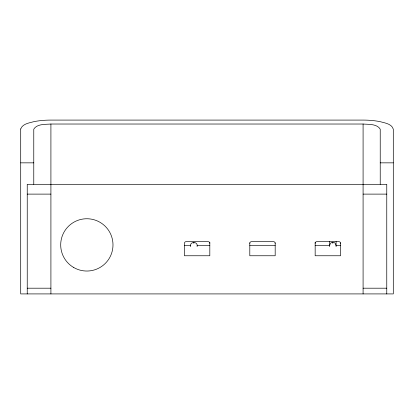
<?xml version="1.0" encoding="UTF-8"?>
<svg xmlns="http://www.w3.org/2000/svg" width="414" height="414" viewBox="0 0 414 414"><rect width="100%" height="100%" fill="white"/><g stroke="black" fill="none" stroke-linecap="round" stroke-linejoin="round"><path stroke-width="0.62" d="M190.585 246.63C189.255 241.083 198.451 241.083 197.121 246.63M340.551 245.606L336.101 245.606L335.154 243.225L334.077 242.475L332.835 242.221L331.588 242.475L330.512 243.225L329.565 245.606L315.163 245.606M380.228 184.308L380.228 129.184C376.994 123.745 368.781 124.51 363.088 124.024L50.912 124.024C45.219 124.51 37.006 123.745 33.772 129.184L33.772 184.308M20.7 162.847L33.772 162.847M380.228 162.847L393.3 162.847M27.236 194.114L50.912 194.114M363.088 194.114L386.764 194.114M184.427 245.606L190.585 245.606M197.121 245.606L209.815 245.606M249.797 245.606L275.181 245.606M27.236 288.196L50.912 288.196M363.088 288.196L386.764 288.196M386.764 293.914L386.764 184.308L27.236 184.308L27.236 293.914M363.088 124.024L363.088 293.914M340.551 242.883L340.551 255.759L315.163 255.759L315.163 242.206M336.101 241.517L336.101 246.63M332.835 242.221L332.835 243.354M329.565 241.517L329.565 246.63M275.181 242.883L275.181 255.759L249.797 255.759L249.797 242.883M209.815 242.206L209.815 255.759L184.427 255.759L184.427 243.272A1.635 1.635 0 0 1 186.062 241.672L208.18 241.672A1.635 1.635 0 0 1 209.815 243.308M193.85 242.221L193.85 243.354M50.912 124.024L50.912 293.914M249.797 243.308A1.635 1.635 0 0 1 251.433 241.672L273.545 241.672A1.635 1.635 0 0 1 275.181 243.308M315.163 243.308A1.635 1.635 0 0 1 316.798 241.672L338.916 241.672A1.635 1.635 0 0 1 340.551 243.308M20.71 128.966L20.7 293.914L393.3 293.914L393.3 129.184C391.784 123.802 384.854 122.984 380.166 121.675C374.551 120.536 368.812 120.096 363.088 120.086L50.912 120.086C45.224 120.096 39.521 120.531 33.938 121.654C29.228 122.948 22.537 123.755 20.71 128.966M73.77 267.537A26.149 26.149 0 0 0 112.991 244.891A26.149 26.149 0 0 0 73.77 222.246A26.149 26.149 0 0 0 73.77 267.537"/></g></svg>
